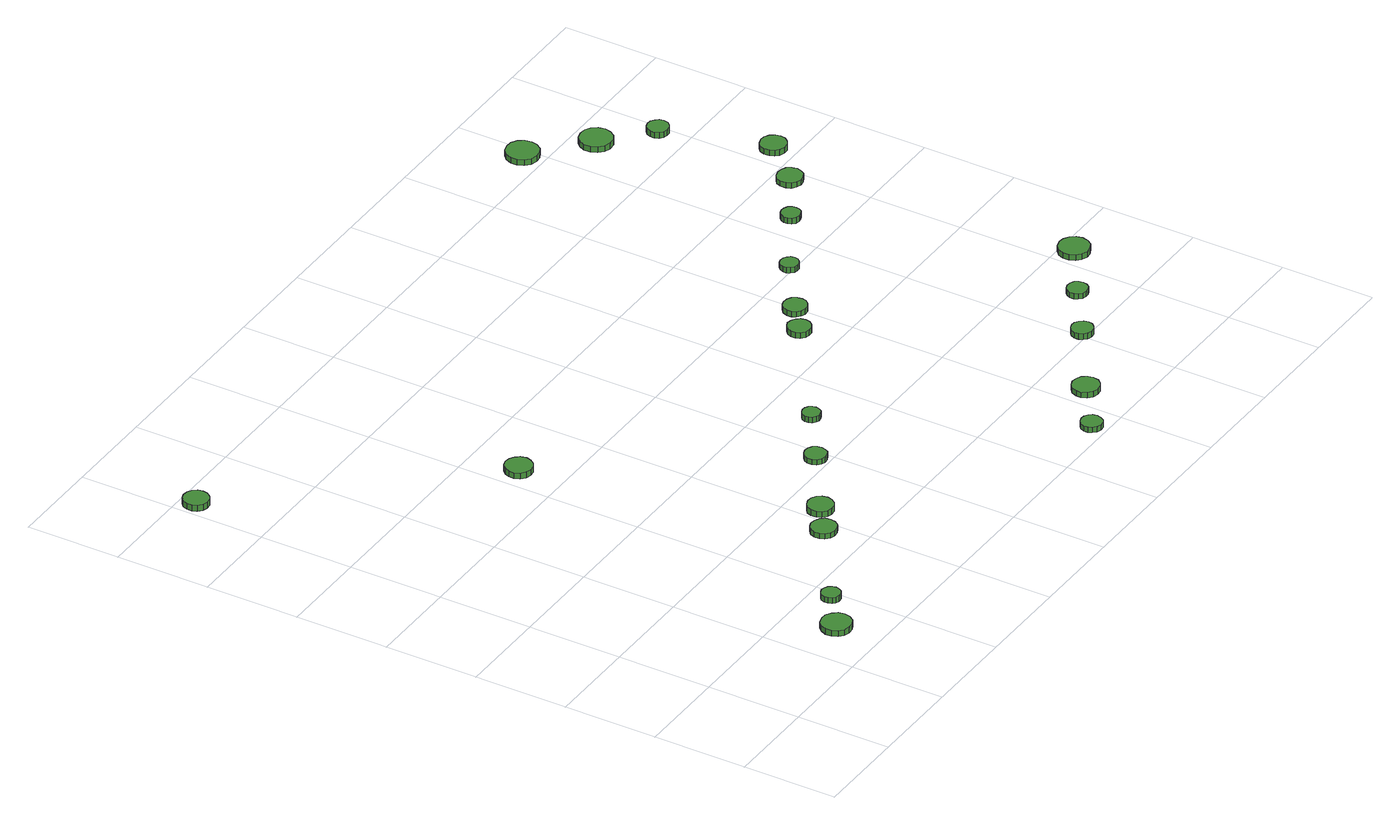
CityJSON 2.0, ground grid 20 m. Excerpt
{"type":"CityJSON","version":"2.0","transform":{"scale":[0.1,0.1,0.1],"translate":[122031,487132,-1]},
"CityObjects":{
"tree1":{"type":"SolitaryVegetationObject","attributes":{"function":"something"},"geometry":[{"type":"MultiSurface","lod":"1","boundaries":[[[0,1,2,3,4,5,6,7,8,9,10,11,12,13,14]],[[15,16,17,18,19,20,21,22,23,24,25,26,27,28,29]],[[0,29,28,1]],[[1,28,27,2]],[[2,27,26,3]],[[3,26,25,4]],[[4,25,24,5]],[[5,24,23,6]],[[6,23,22,7]],[[7,22,21,8]],[[8,21,20,9]],[[9,20,19,10]],[[10,19,18,11]],[[11,18,17,12]],[[12,17,16,13]],[[13,16,15,14]],[[14,15,29,0]]]}]},
"tree2":{"type":"SolitaryVegetationObject","attributes":{"function":"something"},"geometry":[{"type":"MultiSurface","lod":"1","boundaries":[[[30,31,32,33,34,35,36,37,38,39,40,41,42,43,44]],[[45,46,47,48,49,50,51,52,53,54,55,56,57,58,59]],[[30,59,58,31]],[[31,58,57,32]],[[32,57,56,33]],[[33,56,55,34]],[[34,55,54,35]],[[35,54,53,36]],[[36,53,52,37]],[[37,52,51,38]],[[38,51,50,39]],[[39,50,49,40]],[[40,49,48,41]],[[41,48,47,42]],[[42,47,46,43]],[[43,46,45,44]],[[44,45,59,30]]]}]},
"tree3":{"type":"SolitaryVegetationObject","attributes":{"function":"something"},"geometry":[{"type":"MultiSurface","lod":"1","boundaries":[[[60,61,62,63,64,65,66,67,68,69,70,71,72,73,74]],[[75,76,77,78,79,80,81,82,83,84,85,86,87,88,89]],[[60,89,88,61]],[[61,88,87,62]],[[62,87,86,63]],[[63,86,85,64]],[[64,85,84,65]],[[65,84,83,66]],[[66,83,82,67]],[[67,82,81,68]],[[68,81,80,69]],[[69,80,79,70]],[[70,79,78,71]],[[71,78,77,72]],[[72,77,76,73]],[[73,76,75,74]],[[74,75,89,60]]]}]},
"tree4":{"type":"SolitaryVegetationObject","attributes":{"function":"something"},"geometry":[{"type":"MultiSurface","lod":"1","boundaries":[[[90,91,92,93,94,95,96,97,98,99,100,101,102,103,104]],[[105,106,107,108,109,110,111,112,113,114,115,116,117,118,119]],[[90,119,118,91]],[[91,118,117,92]],[[92,117,116,93]],[[93,116,115,94]],[[94,115,114,95]],[[95,114,113,96]],[[96,113,112,97]],[[97,112,111,98]],[[98,111,110,99]],[[99,110,109,100]],[[100,109,108,101]],[[101,108,107,102]],[[102,107,106,103]],[[103,106,105,104]],[[104,105,119,90]]]}]},
"tree5":{"type":"SolitaryVegetationObject","attributes":{"function":"something"},"geometry":[{"type":"MultiSurface","lod":"1","boundaries":[[[120,121,122,123,124,125,126,127,128,129,130,131,132,133,134]],[[135,136,137,138,139,140,141,142,143,144,145,146,147,148,149]],[[120,149,148,121]],[[121,148,147,122]],[[122,147,146,123]],[[123,146,145,124]],[[124,145,144,125]],[[125,144,143,126]],[[126,143,142,127]],[[127,142,141,128]],[[128,141,140,129]],[[129,140,139,130]],[[130,139,138,131]],[[131,138,137,132]],[[132,137,136,133]],[[133,136,135,134]],[[134,135,149,120]]]}]},
"tree6":{"type":"SolitaryVegetationObject","attributes":{"function":"something"},"geometry":[{"type":"MultiSurface","lod":"1","boundaries":[[[150,151,152,153,154,155,156,157,158,159,160,161,162,163,164]],[[165,166,167,168,169,170,171,172,173,174,175,176,177,178,179]],[[150,179,178,151]],[[151,178,177,152]],[[152,177,176,153]],[[153,176,175,154]],[[154,175,174,155]],[[155,174,173,156]],[[156,173,172,157]],[[157,172,171,158]],[[158,171,170,159]],[[159,170,169,160]],[[160,169,168,161]],[[161,168,167,162]],[[162,167,166,163]],[[163,166,165,164]],[[164,165,179,150]]]}]},
"tree7":{"type":"SolitaryVegetationObject","attributes":{"function":"something"},"geometry":[{"type":"MultiSurface","lod":"1","boundaries":[[[180,181,182,183,184,185,186,187,188,189,190,191,192,193,194]],[[195,196,197,198,199,200,201,202,203,204,205,206,207,208,209]],[[180,209,208,181]],[[181,208,207,182]],[[182,207,206,183]],[[183,206,205,184]],[[184,205,204,185]],[[185,204,203,186]],[[186,203,202,187]],[[187,202,201,188]],[[188,201,200,189]],[[189,200,199,190]],[[190,199,198,191]],[[191,198,197,192]],[[192,197,196,193]],[[193,196,195,194]],[[194,195,209,180]]]}]},
"tree8":{"type":"SolitaryVegetationObject","attributes":{"function":"something"},"geometry":[{"type":"MultiSurface","lod":"1","boundaries":[[[210,211,212,213,214,215,216,217,218,219,220,221,222,223,224]],[[225,226,227,228,229,230,231,232,233,234,235,236,237,238,239]],[[210,239,238,211]],[[211,238,237,212]],[[212,237,236,213]],[[213,236,235,214]],[[214,235,234,215]],[[215,234,233,216]],[[216,233,232,217]],[[217,232,231,218]],[[218,231,230,219]],[[219,230,229,220]],[[220,229,228,221]],[[221,228,227,222]],[[222,227,226,223]],[[223,226,225,224]],[[224,225,239,210]]]}]},
"tree9":{"type":"SolitaryVegetationObject","attributes":{"function":"something"},"geometry":[{"type":"MultiSurface","lod":"1","boundaries":[[[240,241,242,243,244,245,246,247,248,249,250,251,252,253,254]],[[255,256,257,258,259,260,261,262,263,264,265,266,267,268,269]],[[240,269,268,241]],[[241,268,267,242]],[[242,267,266,243]],[[243,266,265,244]],[[244,265,264,245]],[[245,264,263,246]],[[246,263,262,247]],[[247,262,261,248]],[[248,261,260,249]],[[249,260,259,250]],[[250,259,258,251]],[[251,258,257,252]],[[252,257,256,253]],[[253,256,255,254]],[[254,255,269,240]]]}]},
"tree10":{"type":"SolitaryVegetationObject","attributes":{"function":"something"},"geometry":[{"type":"MultiSurface","lod":"1","boundaries":[[[270,271,272,273,274,275,276,277,278,279,280,281,282,283,284]],[[285,286,287,288,289,290,291,292,293,294,295,296,297,298,299]],[[270,299,298,271]],[[271,298,297,272]],[[272,297,296,273]],[[273,296,295,274]],[[274,295,294,275]],[[275,294,293,276]],[[276,293,292,277]],[[277,292,291,278]],[[278,291,290,279]],[[279,290,289,280]],[[280,289,288,281]],[[281,288,287,282]],[[282,287,286,283]],[[283,286,285,284]],[[284,285,299,270]]]}]},
"tree11":{"type":"SolitaryVegetationObject","attributes":{"function":"something"},"geometry":[{"type":"MultiSurface","lod":"1","boundaries":[[[300,301,302,303,304,305,306,307,308,309,310,311,312,313,314]],[[315,316,317,318,319,320,321,322,323,324,325,326,327,328,329]],[[300,329,328,301]],[[301,328,327,302]],[[302,327,326,303]],[[303,326,325,304]],[[304,325,324,305]],[[305,324,323,306]],[[306,323,322,307]],[[307,322,321,308]],[[308,321,320,309]],[[309,320,319,310]],[[310,319,318,311]],[[311,318,317,312]],[[312,317,316,313]],[[313,316,315,314]],[[314,315,329,300]]]}]},
"tree12":{"type":"SolitaryVegetationObject","attributes":{"function":"something"},"geometry":[{"type":"MultiSurface","lod":"1","boundaries":[[[330,331,332,333,334,335,336,337,338,339,340,341,342,343,344]],[[345,346,347,348,349,350,351,352,353,354,355,356,357,358,359]],[[330,359,358,331]],[[331,358,357,332]],[[332,357,356,333]],[[333,356,355,334]],[[334,355,354,335]],[[335,354,353,336]],[[336,353,352,337]],[[337,352,351,338]],[[338,351,350,339]],[[339,350,349,340]],[[340,349,348,341]],[[341,348,347,342]],[[342,347,346,343]],[[343,346,345,344]],[[344,345,359,330]]]}]},
"tree13":{"type":"SolitaryVegetationObject","attributes":{"function":"something"},"geometry":[{"type":"MultiSurface","lod":"1","boundaries":[[[360,361,362,363,364,365,366,367,368,369,370,371,372,373,374]],[[375,376,377,378,379,380,381,382,383,384,385,386,387,388,389]],[[360,389,388,361]],[[361,388,387,362]],[[362,387,386,363]],[[363,386,385,364]],[[364,385,384,365]],[[365,384,383,366]],[[366,383,382,367]],[[367,382,381,368]],[[368,381,380,369]],[[369,380,379,370]],[[370,379,378,371]],[[371,378,377,372]],[[372,377,376,373]],[[373,376,375,374]],[[374,375,389,360]]]}]},
"tree14":{"type":"SolitaryVegetationObject","attributes":{"function":"something"},"geometry":[{"type":"MultiSurface","lod":"1","boundaries":[[[390,391,392,393,394,395,396,397,398,399,400,401,402,403,404]],[[405,406,407,408,409,410,411,412,413,414,415,416,417,418,419]],[[390,419,418,391]],[[391,418,417,392]],[[392,417,416,393]],[[393,416,415,394]],[[394,415,414,395]],[[395,414,413,396]],[[396,413,412,397]],[[397,412,411,398]],[[398,411,410,399]],[[399,410,409,400]],[[400,409,408,401]],[[401,408,407,402]],[[402,407,406,403]],[[403,406,405,404]],[[404,405,419,390]]]}]},
"tree15":{"type":"SolitaryVegetationObject","attributes":{"function":"something"},"geometry":[{"type":"MultiSurface","lod":"1","boundaries":[[[420,421,422,423,424,425,426,427,428,429,430,431,432,433,434]],[[435,436,437,438,439,440,441,442,443,444,445,446,447,448,449]],[[420,449,448,421]],[[421,448,447,422]],[[422,447,446,423]],[[423,446,445,424]],[[424,445,444,425]],[[425,444,443,426]],[[426,443,442,427]],[[427,442,441,428]],[[428,441,440,429]],[[429,440,439,430]],[[430,439,438,431]],[[431,438,437,432]],[[432,437,436,433]],[[433,436,435,434]],[[434,435,449,420]]]}]},
"tree16":{"type":"SolitaryVegetationObject","attributes":{"function":"something"},"geometry":[{"type":"MultiSurface","lod":"1","boundaries":[[[450,451,452,453,454,455,456,457,458,459,460,461,462,463,464]],[[465,466,467,468,469,470,471,472,473,474,475,476,477,478,479]],[[450,479,478,451]],[[451,478,477,452]],[[452,477,476,453]],[[453,476,475,454]],[[454,475,474,455]],[[455,474,473,456]],[[456,473,472,457]],[[457,472,471,458]],[[458,471,470,459]],[[459,470,469,460]],[[460,469,468,461]],[[461,468,467,462]],[[462,467,466,463]],[[463,466,465,464]],[[464,465,479,450]]]}]},
"tree17":{"type":"SolitaryVegetationObject","attributes":{"function":"something"},"geometry":[{"type":"MultiSurface","lod":"1","boundaries":[[[480,481,482,483,484,485,486,487,488,489,490,491,492,493,494]],[[495,496,497,498,499,500,501,502,503,504,505,506,507,508,509]],[[480,509,508,481]],[[481,508,507,482]],[[482,507,506,483]],[[483,506,505,484]],[[484,505,504,485]],[[485,504,503,486]],[[486,503,502,487]],[[487,502,501,488]],[[488,501,500,489]],[[489,500,499,490]],[[490,499,498,491]],[[491,498,497,492]],[[492,497,496,493]],[[493,496,495,494]],[[494,495,509,480]]]}]},
"tree18":{"type":"SolitaryVegetationObject","attributes":{"function":"something"},"geometry":[{"type":"MultiSurface","lod":"1","boundaries":[[[510,511,512,513,514,515,516,517,518,519,520,521,522,523,524]],[[525,526,527,528,529,530,531,532,533,534,535,536,537,538,539]],[[510,539,538,511]],[[511,538,537,512]],[[512,537,536,513]],[[513,536,535,514]],[[514,535,534,515]],[[515,534,533,516]],[[516,533,532,517]],[[517,532,531,518]],[[518,531,530,519]],[[519,530,529,520]],[[520,529,528,521]],[[521,528,527,522]],[[522,527,526,523]],[[523,526,525,524]],[[524,525,539,510]]]}]},
"tree19":{"type":"SolitaryVegetationObject","attributes":{"function":"something"},"geometry":[{"type":"MultiSurface","lod":"1","boundaries":[[[540,541,542,543,544,545,546,547,548,549,550,551,552,553,554]],[[555,556,557,558,559,560,561,562,563,564,565,566,567,568,569]],[[540,569,568,541]],[[541,568,567,542]],[[542,567,566,543]],[[543,566,565,544]],[[544,565,564,545]],[[545,564,563,546]],[[546,563,562,547]],[[547,562,561,548]],[[548,561,560,549]],[[549,560,559,550]],[[550,559,558,551]],[[551,558,557,552]],[[552,557,556,553]],[[553,556,555,554]],[[554,555,569,540]]]}]},
"tree20":{"type":"SolitaryVegetationObject","attributes":{"function":"something"},"geometry":[{"type":"MultiSurface","lod":"1","boundaries":[[[570,571,572,573,574,575,576,577,578,579,580,581,582,583,584]],[[585,586,587,588,589,590,591,592,593,594,595,596,597,598,599]],[[570,599,598,571]],[[571,598,597,572]],[[572,597,596,573]],[[573,596,595,574]],[[574,595,594,575]],[[575,594,593,576]],[[576,593,592,577]],[[577,592,591,578]],[[578,591,590,579]],[[579,590,589,580]],[[580,589,588,581]],[[581,588,587,582]],[[582,587,586,583]],[[583,586,585,584]],[[584,585,599,570]]]}]},
"tree21":{"type":"SolitaryVegetationObject","attributes":{"function":"something"},"geometry":[{"type":"MultiSurface","lod":"1","boundaries":[[[600,601,602,603,604,605,606,607,608,609,610,611,612,613,614]],[[615,616,617,618,619,620,621,622,623,624,625,626,627,628,629]],[[600,629,628,601]],[[601,628,627,602]],[[602,627,626,603]],[[603,626,625,604]],[[604,625,624,605]],[[605,624,623,606]],[[606,623,622,607]],[[607,622,621,608]],[[608,621,620,609]],[[609,620,619,610]],[[610,619,618,611]],[[611,618,617,612]],[[612,617,616,613]],[[613,616,615,614]],[[614,615,629,600]]]}]},
"tree22":{"type":"SolitaryVegetationObject","attributes":{"function":"something"},"geometry":[{"type":"MultiSurface","lod":"1","boundaries":[[[630,631,632,633,634,635,636,637,638,639,640,641,642,643,644]],[[645,646,647,648,649,650,651,652,653,654,655,656,657,658,659]],[[630,659,658,631]],[[631,658,657,632]],[[632,657,656,633]],[[633,656,655,634]],[[634,655,654,635]],[[635,654,653,636]],[[636,653,652,637]],[[637,652,651,638]],[[638,651,650,639]],[[639,650,649,640]],[[640,649,648,641]],[[641,648,647,642]],[[642,647,646,643]],[[643,646,645,644]],[[644,645,659,630]]]}]}
},
"vertices":[
[323,90,30],[320,103,30],[312,113,30],[301,120,30],[288,121,30],[275,117,30],[266,108,30],[260,96,30],[260,83,30],[266,71,30],[275,63,30],[288,59,30],[301,60,30],[312,66,30],[320,77,30],[320,77,17],[312,66,17],[301,60,17],[288,59,17],[275,63,17],[266,71,17],[260,83,17],[260,96,17],[266,108,17],[275,117,17],[288,121,17],[301,120,17],[312,113,17],[320,103,17],[323,90,17],
[398,154,26],[396,162,26],[391,169,26],[384,173,26],[376,174,26],[368,171,26],[362,166,26],[359,158,26],[359,150,26],[362,142,26],[368,137,26],[376,134,26],[384,135,26],[391,139,26],[396,146,26],[396,146,13],[391,139,13],[384,135,13],[376,134,13],[368,137,13],[362,142,13],[359,150,13],[359,158,13],[362,166,13],[368,171,13],[376,174,13],[384,173,13],[391,169,13],[396,162,13],[398,154,13],
[63,1367,21],[61,1378,21],[54,1387,21],[44,1392,21],[33,1393,21],[23,1390,21],[14,1382,21],[10,1372,21],[10,1361,21],[14,1351,21],[23,1343,21],[33,1340,21],[44,1341,21],[54,1347,21],[61,1356,21],[61,1356,8],[54,1347,8],[44,1341,8],[33,1340,8],[23,1343,8],[14,1351,8],[10,1361,8],[10,1372,8],[14,1382,8],[23,1390,8],[33,1393,8],[44,1392,8],[54,1387,8],[61,1378,8],[63,1367,8],
[591,282,27],[589,293,27],[582,302,27],[572,307,27],[561,309,27],[551,305,27],[542,298,27],[538,287,27],[538,276,27],[542,266,27],[551,258,27],[561,255,27],[572,256,27],[582,261,27],[589,271,27],[589,271,15],[582,261,15],[572,256,15],[561,255,15],[551,258,15],[542,266,15],[538,276,15],[538,287,15],[542,298,15],[551,305,15],[561,309,15],[572,307,15],[582,302,15],[589,293,15],[591,282,15],
[475,892,25],[472,904,25],[465,913,25],[455,919,25],[443,921,25],[432,917,25],[423,909,25],[418,898,25],[418,886,25],[423,875,25],[432,867,25],[443,864,25],[455,865,25],[465,871,25],[472,881,25],[472,881,12],[465,871,12],[455,865,12],[443,864,12],[432,867,12],[423,875,12],[418,886,12],[418,898,12],[423,909,12],[432,917,12],[443,921,12],[455,919,12],[465,913,12],[472,904,12],[475,892,12],
[656,328,25],[653,339,25],[647,348,25],[637,354,25],[626,355,25],[615,351,25],[606,344,25],[602,334,25],[602,322,25],[606,312,25],[615,304,25],[626,301,25],[637,302,25],[647,308,25],[653,317,25],[653,317,12],[647,308,12],[637,302,12],[626,301,12],[615,304,12],[606,312,12],[602,322,12],[602,334,12],[606,344,12],[615,351,12],[626,355,12],[637,354,12],[647,348,12],[653,339,12],[656,328,12],
[795,425,26],[793,434,26],[788,442,26],[779,447,26],[770,448,26],[761,445,26],[753,438,26],[750,430,26],[750,420,26],[753,411,26],[761,405,26],[770,402,26],[779,403,26],[788,408,26],[793,416,26],[793,416,14],[788,408,14],[779,403,14],[770,402,14],[761,405,14],[753,411,14],[750,420,14],[750,430,14],[753,438,14],[761,445,14],[770,448,14],[779,447,14],[788,442,14],[793,434,14],[795,425,14],
[903,502,30],[901,510,30],[897,516,30],[890,520,30],[882,521,30],[875,518,30],[869,513,30],[866,506,30],[866,498,30],[869,491,30],[875,486,30],[882,483,30],[890,484,30],[897,488,30],[901,494,30],[901,494,17],[897,488,17],[890,484,17],[882,483,17],[875,486,17],[869,491,17],[866,498,17],[866,506,17],[869,513,17],[875,518,17],[882,521,17],[890,520,17],[897,516,17],[901,510,17],[903,502,17],
[1162,30,25],[1160,39,25],[1155,46,25],[1147,51,25],[1138,52,25],[1129,49,25],[1122,43,25],[1118,34,25],[1118,25,25],[1122,17,25],[1129,10,25],[1138,7,25],[1147,8,25],[1155,13,25],[1160,21,25],[1160,21,13],[1155,13,13],[1147,8,13],[1138,7,13],[1129,10,13],[1122,17,13],[1118,25,13],[1118,34,13],[1122,43,13],[1129,49,13],[1138,52,13],[1147,51,13],[1155,46,13],[1160,39,13],[1162,30,13],
[1270,104,25],[1268,115,25],[1261,125,25],[1251,130,25],[1239,132,25],[1228,128,25],[1219,120,25],[1214,109,25],[1214,98,25],[1219,87,25],[1228,79,25],[1239,76,25],[1251,77,25],[1261,83,25],[1268,92,25],[1268,92,13],[1261,83,13],[1251,77,13],[1239,76,13],[1228,79,13],[1219,87,13],[1214,98,13],[1214,109,13],[1219,120,13],[1228,128,13],[1239,132,13],[1251,130,13],[1261,125,13],[1268,115,13],[1270,104,13],
[1150,674,30],[1148,684,30],[1142,692,30],[1133,697,30],[1123,699,30],[1114,695,30],[1106,688,30],[1102,679,30],[1102,669,30],[1106,660,30],[1114,653,30],[1123,650,30],[1133,651,30],[1142,656,30],[1148,664,30],[1148,664,17],[1142,656,17],[1133,651,17],[1123,650,17],[1114,653,17],[1106,660,17],[1102,669,17],[1102,679,17],[1106,688,17],[1114,695,17],[1123,699,17],[1133,697,17],[1142,692,17],[1148,684,17],[1150,674,17],
[1211,719,28],[1209,729,28],[1203,738,28],[1194,743,28],[1183,744,28],[1174,741,28],[1166,734,28],[1162,724,28],[1162,714,28],[1166,705,28],[1174,698,28],[1183,695,28],[1194,696,28],[1203,701,28],[1209,709,28],[1209,709,16],[1203,701,16],[1194,696,16],[1183,695,16],[1174,698,16],[1166,705,16],[1162,714,16],[1162,724,16],[1166,734,16],[1174,741,16],[1183,744,16],[1194,743,16],[1203,738,16],[1209,729,16],[1211,719,16],
[1429,210,25],[1427,220,25],[1421,227,25],[1413,232,25],[1404,233,25],[1395,230,25],[1388,224,25],[1384,215,25],[1384,206,25],[1388,197,25],[1395,191,25],[1404,188,25],[1413,189,25],[1421,194,25],[1427,201,25],[1427,201,12],[1421,194,12],[1413,189,12],[1404,188,12],[1395,191,12],[1388,197,12],[1384,206,12],[1384,215,12],[1388,224,12],[1395,230,12],[1404,233,12],[1413,232,12],[1421,227,12],[1427,220,12],[1429,210,12],
[1324,803,29],[1322,811,29],[1317,817,29],[1310,821,29],[1302,822,29],[1295,820,29],[1289,814,29],[1285,807,29],[1285,799,29],[1289,792,29],[1295,786,29],[1302,784,29],[1310,785,29],[1317,789,29],[1322,795,29],[1322,795,17],[1317,789,17],[1310,785,17],[1302,784,17],[1295,786,17],[1289,792,17],[1285,799,17],[1285,807,17],[1289,814,17],[1295,820,17],[1302,822,17],[1310,821,17],[1317,817,17],[1322,811,17],[1324,803,17],
[1540,289,25],[1538,297,25],[1533,305,25],[1525,309,25],[1516,310,25],[1507,307,25],[1501,301,25],[1497,293,25],[1497,284,25],[1501,276,25],[1507,270,25],[1516,267,25],[1525,268,25],[1533,272,25],[1538,280,25],[1538,280,13],[1533,272,13],[1525,268,13],[1516,267,13],[1507,270,13],[1501,276,13],[1497,284,13],[1497,293,13],[1501,301,13],[1507,307,13],[1516,310,13],[1525,309,13],[1533,305,13],[1538,297,13],[1540,289,13],
[1472,889,29],[1471,897,29],[1466,904,29],[1458,908,29],[1450,909,29],[1442,906,29],[1436,901,29],[1432,893,29],[1432,885,29],[1436,877,29],[1442,871,29],[1450,869,29],[1458,870,29],[1466,874,29],[1471,881,29],[1471,881,16],[1466,874,16],[1458,870,16],[1450,869,16],[1442,871,16],[1436,877,16],[1432,885,16],[1432,893,16],[1436,901,16],[1442,906,16],[1450,909,16],[1458,908,16],[1466,904,16],[1471,897,16],[1472,889,16],
[1672,369,24],[1669,382,24],[1661,393,24],[1650,399,24],[1637,401,24],[1624,397,24],[1614,388,24],[1609,376,24],[1609,362,24],[1614,350,24],[1624,342,24],[1637,337,24],[1650,339,24],[1661,345,24],[1669,356,24],[1669,356,11],[1661,345,11],[1650,339,11],[1637,337,11],[1624,342,11],[1614,350,11],[1609,362,11],[1609,376,11],[1614,388,11],[1624,397,11],[1637,401,11],[1650,399,11],[1661,393,11],[1669,382,11],[1672,369,11],
[1410,1442,25],[1407,1456,25],[1399,1468,25],[1387,1475,25],[1373,1476,25],[1359,1472,25],[1349,1462,25],[1343,1449,25],[1343,1435,25],[1349,1422,25],[1359,1413,25],[1373,1409,25],[1387,1410,25],[1399,1417,25],[1407,1429,25],[1407,1429,12],[1399,1417,12],[1387,1410,12],[1373,1409,12],[1359,1413,12],[1349,1422,12],[1343,1435,12],[1343,1449,12],[1349,1462,12],[1359,1472,12],[1373,1476,12],[1387,1475,12],[1399,1468,12],[1407,1456,12],[1410,1442,12],
[1588,956,29],[1585,967,29],[1579,976,29],[1569,981,29],[1558,982,29],[1548,979,29],[1539,972,29],[1535,962,29],[1535,950,29],[1539,940,29],[1548,933,29],[1558,929,29],[1569,931,29],[1579,936,29],[1585,945,29],[1585,945,17],[1579,936,17],[1569,931,17],[1558,929,17],[1548,933,17],[1539,940,17],[1535,950,17],[1535,962,17],[1539,972,17],[1548,979,17],[1558,982,17],[1569,981,17],[1579,976,17],[1585,967,17],[1588,956,17],
[1519,1344,26],[1516,1357,26],[1508,1369,26],[1496,1376,26],[1482,1377,26],[1468,1373,26],[1458,1364,26],[1452,1351,26],[1452,1337,26],[1458,1324,26],[1468,1314,26],[1482,1310,26],[1496,1311,26],[1508,1318,26],[1516,1330,26],[1516,1330,13],[1508,1318,13],[1496,1311,13],[1482,1310,13],[1468,1314,13],[1458,1324,13],[1452,1337,13],[1452,1351,13],[1458,1364,13],[1468,1373,13],[1482,1377,13],[1496,1376,13],[1508,1369,13],[1516,1357,13],[1519,1344,13],
[1666,1040,30],[1664,1051,30],[1657,1060,30],[1647,1066,30],[1636,1067,30],[1625,1063,30],[1617,1056,30],[1613,1046,30],[1613,1034,30],[1617,1024,30],[1625,1017,30],[1636,1013,30],[1647,1014,30],[1657,1020,30],[1664,1029,30],[1664,1029,17],[1657,1020,17],[1647,1014,17],[1636,1013,17],[1625,1017,17],[1617,1024,17],[1613,1034,17],[1613,1046,17],[1617,1056,17],[1625,1063,17],[1636,1067,17],[1647,1066,17],[1657,1060,17],[1664,1051,17],[1666,1040,17],
[1598,1260,29],[1596,1269,29],[1590,1276,29],[1582,1281,29],[1573,1282,29],[1564,1279,29],[1557,1273,29],[1553,1264,29],[1553,1255,29],[1557,1246,29],[1564,1240,29],[1573,1237,29],[1582,1238,29],[1590,1243,29],[1596,1250,29],[1596,1250,16],[1590,1243,16],[1582,1238,16],[1573,1237,16],[1564,1240,16],[1557,1246,16],[1553,1255,16],[1553,1264,16],[1557,1273,16],[1564,1279,16],[1573,1282,16],[1582,1281,16],[1590,1276,16],[1596,1269,16],[1598,1260,16]
]}
